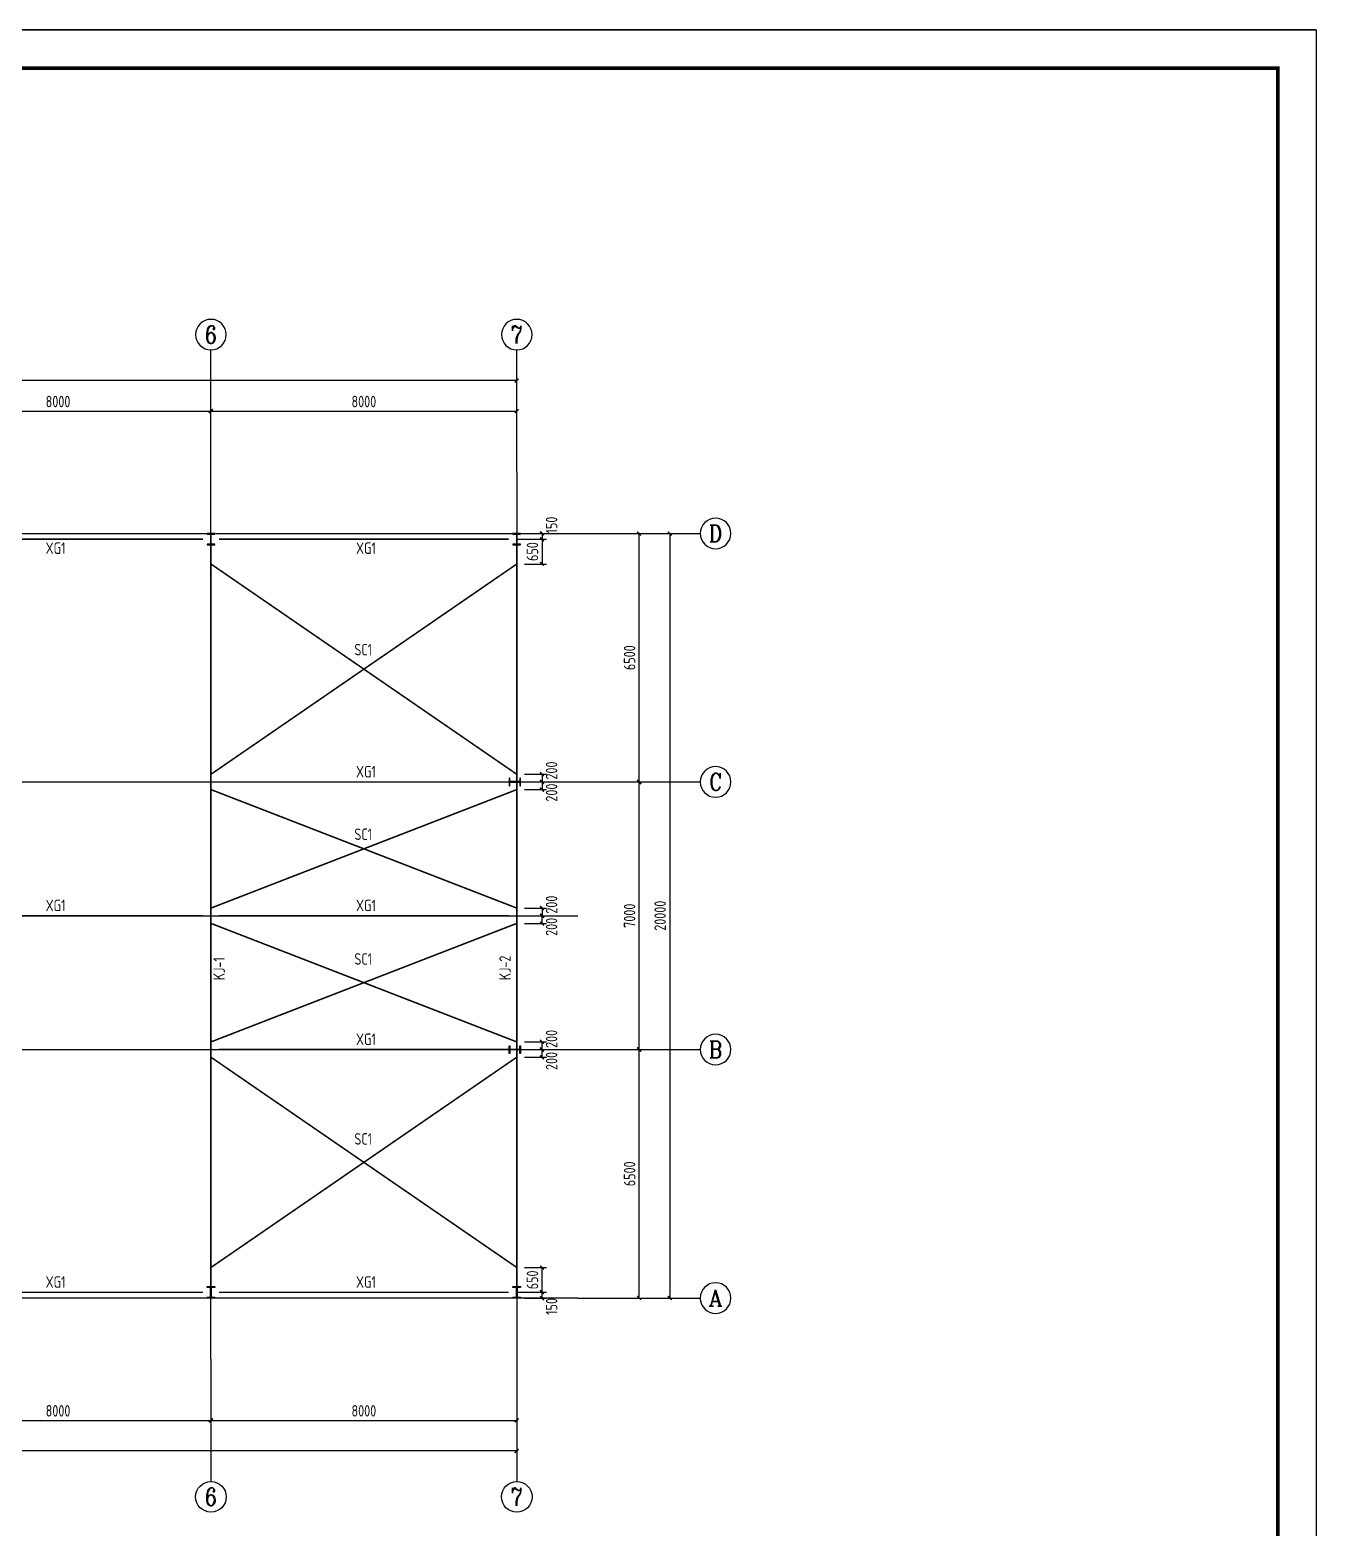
# Model space of a CAD drawing. Header units: millimetres. Extents: x 866561 to 876967, y 40200 to 44891.
# Drawn here: x 870851.6 to 871188, y 40405.2 to 40797.1 of the extents above; entities that cross this region are included whole.
import ezdxf
from ezdxf.enums import TextEntityAlignment as Align

# ---------------------------------------------------------------- set-up
doc = ezdxf.new("R2010")
doc.units = ezdxf.units.MM
doc.header["$LTSCALE"] = 1000
doc.header["$MEASUREMENT"] = 0
doc.linetypes.add('DOTE', pattern=[2.42, 2, -0.2, 0.02, -0.2])
for name, color, linetype in [('AXIS', 3, 'Continuous'), ('AXIS_TEXT', 7, 'Continuous'), ('DIM', 7, 'Continuous'), ('DOTE', 1, 'DOTE'), ('M_Prof', 2, 'Continuous'), ('支撑', 6, 'Continuous'), ('柱集中标注', 2, 'Continuous'), ('梁', 4, 'Continuous')]:
    doc.layers.add(name, color=color, linetype=linetype)
doc.styles.add('_TCH_AXIS', font='COMPLEX', dxfattribs={"bigfont": 'GBCBIG'})
doc.styles.add('COMPLEX', font='COMPLEX')
doc.styles.add('GBHZ', font='gbenor.shx', dxfattribs={"width": 0.9, "bigfont": 'gbcbig.shx'})
doc.dimstyles.new('Y100', dxfattribs={"dimscale": 0, "dimtxt": 3, "dimasz": 0.01, "dimexe": 1.2, "dimexo": 2, "dimgap": 1, "dimtad": 1, "dimdec": 0, "dimlfac": 100, "dimzin": 0, "dimdsep": 46, "dimtxsty": 'GBHZ', "dimblk": 'DX', "dimcen": 0.09, "dimdle": 1, "dimclrd": 7, "dimclre": 7, "dimclrt": 7, "dimadec": 0, "dimazin": 0, "dimtfac": 1, "dimtdec": 0, "dimtix": 1, "dimtmove": 2, "dimatfit": 3, "dimldrblk": 'DX', "dimfxl": 0, "dimtolj": 1, "dimtzin": 0, "dimarcsym": 0})

# ---------------------------------------------------------------- blocks, each defined once
blk = doc.blocks.new('_AXISO')
blk.add_circle((0, 0), 0.5)
at = {"layer": 'AXIS_TEXT', "style": 'COMPLEX', "width": 1.041667}
blk.add_attdef('A', text='', height=0.56, dxfattribs=at).set_placement((-0.25, -0.28), (0.25, -0.28), align=Align.FIT)
blk = doc.blocks.new('DX')
at = {"color": 0, "linetype": 'ByBlock', "const_width": 40}
blk.add_lwpolyline([(-54, -51), (46, 49)], dxfattribs=at)
blk = doc.blocks.new('*D256')
at = {"layer": 'Defpoints', "color": 0, "transparency": 16777216}
for p in [(870818.98, 40449.36), (870898.98, 40449.36), (870898.98, 40433.36)]:
    blk.add_point(p, dxfattribs=at)
at = {"layer": 'dim', "color": 7, "lineweight": -2, "transparency": 16777216}
for p, q in [((870818.98, 40447.36), (870818.98, 40432.16)), ((870898.98, 40447.36), (870898.98, 40432.16)), ((870818.99, 40433.36), (870898.97, 40433.36))]:
    blk.add_line(p, q, dxfattribs=at)
at = {"layer": 'dim', "color": 7, "lineweight": -2, "transparency": 16777216, "xscale": 0.01, "yscale": 0.01, "zscale": 0.01, "rotation": 180}
blk.add_blockref('DX', (870818.98, 40433.36), dxfattribs=at)
at = {"layer": 'dim', "color": 7, "lineweight": -2, "transparency": 16777216, "xscale": 0.01, "yscale": 0.01, "zscale": 0.01}
blk.add_blockref('DX', (870898.98, 40433.36), dxfattribs=at)
at = {"layer": 'dim', "color": 7, "transparency": 16777216, "insert": (870858.98, 40435.86), "char_height": 3, "attachment_point": 5, "style": 'GBHZ'}
blk.add_mtext('\\A1;8000', dxfattribs=at)
blk = doc.blocks.new('*D257')
at = {"layer": 'Defpoints', "color": 0, "transparency": 16777216}
for p in [(870898.98, 40449.36), (870978.98, 40449.36), (870978.98, 40433.36)]:
    blk.add_point(p, dxfattribs=at)
at = {"layer": 'dim', "color": 7, "lineweight": -2, "transparency": 16777216}
for p, q in [((870898.98, 40447.36), (870898.98, 40432.16)), ((870978.98, 40447.36), (870978.98, 40432.16)), ((870898.99, 40433.36), (870978.97, 40433.36))]:
    blk.add_line(p, q, dxfattribs=at)
at = {"layer": 'dim', "color": 7, "lineweight": -2, "transparency": 16777216, "xscale": 0.01, "yscale": 0.01, "zscale": 0.01, "rotation": 180}
blk.add_blockref('DX', (870898.98, 40433.36), dxfattribs=at)
at = {"layer": 'dim', "color": 7, "lineweight": -2, "transparency": 16777216, "xscale": 0.01, "yscale": 0.01, "zscale": 0.01}
blk.add_blockref('DX', (870978.98, 40433.36), dxfattribs=at)
at = {"layer": 'dim', "color": 7, "transparency": 16777216, "insert": (870938.98, 40435.86), "char_height": 3, "attachment_point": 5, "style": 'GBHZ'}
blk.add_mtext('\\A1;8000', dxfattribs=at)
blk = doc.blocks.new('*D258')
at = {"layer": 'Defpoints', "color": 0, "transparency": 16777216}
for p in [(870498.98, 40449.36), (870978.98, 40449.36), (870498.98, 40425.36)]:
    blk.add_point(p, dxfattribs=at)
at = {"layer": 'dim', "color": 7, "lineweight": -2, "transparency": 16777216}
for p, q in [((870498.98, 40447.36), (870498.98, 40424.16)), ((870978.98, 40447.36), (870978.98, 40424.16)), ((870978.97, 40425.36), (870498.99, 40425.36))]:
    blk.add_line(p, q, dxfattribs=at)
at = {"layer": 'dim', "color": 7, "lineweight": -2, "transparency": 16777216, "xscale": 0.01, "yscale": 0.01, "zscale": 0.01, "rotation": 180}
blk.add_blockref('DX', (870498.98, 40425.36), dxfattribs=at)
at = {"layer": 'dim', "color": 7, "lineweight": -2, "transparency": 16777216, "xscale": 0.01, "yscale": 0.01, "zscale": 0.01}
blk.add_blockref('DX', (870978.98, 40425.36), dxfattribs=at)
at = {"layer": 'dim', "color": 7, "transparency": 16777216, "insert": (870738.98, 40427.86), "char_height": 3, "attachment_point": 5, "style": 'GBHZ'}
blk.add_mtext('\\A1;48000', dxfattribs=at)
blk = doc.blocks.new('*D249')
at = {"layer": 'Defpoints', "color": 0, "transparency": 16777216}
for p in [(870994.98, 40530.36), (871010.98, 40530.36), (870994.98, 40465.36)]:
    blk.add_point(p, dxfattribs=at)
at = {"layer": 'dim', "color": 7, "lineweight": -2, "transparency": 16777216}
for p, q in [((870996.98, 40530.36), (871012.18, 40530.36)), ((871010.98, 40465.37), (871010.98, 40530.35)), ((870996.98, 40465.36), (871012.18, 40465.36))]:
    blk.add_line(p, q, dxfattribs=at)
at = {"layer": 'dim', "color": 7, "lineweight": -2, "transparency": 16777216, "xscale": 0.01, "yscale": 0.01, "zscale": 0.01}
for p, rotation in [((871010.98, 40530.36), 90), ((871010.98, 40465.36), 270)]:
    blk.add_blockref('DX', p, dxfattribs=dict(at, rotation=rotation))
at = {"layer": 'dim', "color": 7, "transparency": 16777216, "insert": (871008.48, 40497.86), "char_height": 3, "attachment_point": 5, "rotation": 90, "style": 'GBHZ'}
blk.add_mtext('\\A1;6500', dxfattribs=at)
blk = doc.blocks.new('*D250')
at = {"layer": 'Defpoints', "color": 0, "transparency": 16777216}
for p in [(870994.98, 40600.36), (871010.98, 40600.36), (870994.98, 40530.36)]:
    blk.add_point(p, dxfattribs=at)
at = {"layer": 'dim', "color": 7, "lineweight": -2, "transparency": 16777216}
for p, q in [((870996.98, 40600.36), (871012.18, 40600.36)), ((871010.98, 40530.37), (871010.98, 40600.35)), ((870996.98, 40530.36), (871012.18, 40530.36))]:
    blk.add_line(p, q, dxfattribs=at)
at = {"layer": 'dim', "color": 7, "lineweight": -2, "transparency": 16777216, "xscale": 0.01, "yscale": 0.01, "zscale": 0.01}
for p, rotation in [((871010.98, 40600.36), 90), ((871010.98, 40530.36), 270)]:
    blk.add_blockref('DX', p, dxfattribs=dict(at, rotation=rotation))
at = {"layer": 'dim', "color": 7, "transparency": 16777216, "insert": (871008.48, 40565.36), "char_height": 3, "attachment_point": 5, "rotation": 90, "style": 'GBHZ'}
blk.add_mtext('\\A1;7000', dxfattribs=at)
blk = doc.blocks.new('*D251')
at = {"layer": 'Defpoints', "color": 0, "transparency": 16777216}
for p in [(870994.98, 40665.36), (871010.98, 40665.36), (870994.98, 40600.36)]:
    blk.add_point(p, dxfattribs=at)
at = {"layer": 'dim', "color": 7, "lineweight": -2, "transparency": 16777216}
for p, q in [((870996.98, 40665.36), (871012.18, 40665.36)), ((871010.98, 40600.37), (871010.98, 40665.35)), ((870996.98, 40600.36), (871012.18, 40600.36))]:
    blk.add_line(p, q, dxfattribs=at)
at = {"layer": 'dim', "color": 7, "lineweight": -2, "transparency": 16777216, "xscale": 0.01, "yscale": 0.01, "zscale": 0.01}
for p, rotation in [((871010.98, 40665.36), 90), ((871010.98, 40600.36), 270)]:
    blk.add_blockref('DX', p, dxfattribs=dict(at, rotation=rotation))
at = {"layer": 'dim', "color": 7, "transparency": 16777216, "insert": (871008.48, 40632.86), "char_height": 3, "attachment_point": 5, "rotation": 90, "style": 'GBHZ'}
blk.add_mtext('\\A1;6500', dxfattribs=at)
blk = doc.blocks.new('*D252')
at = {"layer": 'Defpoints', "color": 0, "transparency": 16777216}
for p in [(870994.98, 40665.36), (870994.98, 40465.36), (871018.98, 40465.36)]:
    blk.add_point(p, dxfattribs=at)
at = {"layer": 'dim', "color": 7, "lineweight": -2, "transparency": 16777216}
for p, q in [((870996.98, 40665.36), (871020.18, 40665.36)), ((871018.98, 40665.35), (871018.98, 40465.37)), ((870996.98, 40465.36), (871020.18, 40465.36))]:
    blk.add_line(p, q, dxfattribs=at)
at = {"layer": 'dim', "color": 7, "lineweight": -2, "transparency": 16777216, "xscale": 0.01, "yscale": 0.01, "zscale": 0.01}
for p, rotation in [((871018.98, 40665.36), 90), ((871018.98, 40465.36), 270)]:
    blk.add_blockref('DX', p, dxfattribs=dict(at, rotation=rotation))
at = {"layer": 'dim', "color": 7, "transparency": 16777216, "insert": (871016.48, 40565.36), "char_height": 3, "attachment_point": 5, "rotation": 90, "style": 'GBHZ'}
blk.add_mtext('\\A1;20000', dxfattribs=at)
blk = doc.blocks.new('*D245')
at = {"layer": 'Defpoints', "color": 0, "transparency": 16777216}
for p in [(870898.98, 40697.36), (870818.98, 40681.36), (870898.98, 40681.36)]:
    blk.add_point(p, dxfattribs=at)
at = {"layer": 'dim', "color": 7, "lineweight": -2, "transparency": 16777216}
for p, q in [((870818.98, 40683.36), (870818.98, 40698.56)), ((870818.99, 40697.36), (870898.97, 40697.36)), ((870898.98, 40683.36), (870898.98, 40698.56))]:
    blk.add_line(p, q, dxfattribs=at)
at = {"layer": 'dim', "color": 7, "lineweight": -2, "transparency": 16777216, "xscale": 0.01, "yscale": 0.01, "zscale": 0.01, "rotation": 180}
blk.add_blockref('DX', (870818.98, 40697.36), dxfattribs=at)
at = {"layer": 'dim', "color": 7, "lineweight": -2, "transparency": 16777216, "xscale": 0.01, "yscale": 0.01, "zscale": 0.01}
blk.add_blockref('DX', (870898.98, 40697.36), dxfattribs=at)
at = {"layer": 'dim', "color": 7, "transparency": 16777216, "insert": (870858.98, 40699.86), "char_height": 3, "attachment_point": 5, "style": 'GBHZ'}
blk.add_mtext('\\A1;8000', dxfattribs=at)
blk = doc.blocks.new('*D246')
at = {"layer": 'Defpoints', "color": 0, "transparency": 16777216}
for p in [(870978.98, 40697.36), (870898.98, 40681.36), (870978.98, 40681.36)]:
    blk.add_point(p, dxfattribs=at)
at = {"layer": 'dim', "color": 7, "lineweight": -2, "transparency": 16777216}
for p, q in [((870898.98, 40683.36), (870898.98, 40698.56)), ((870898.99, 40697.36), (870978.97, 40697.36)), ((870978.98, 40683.36), (870978.98, 40698.56))]:
    blk.add_line(p, q, dxfattribs=at)
at = {"layer": 'dim', "color": 7, "lineweight": -2, "transparency": 16777216, "xscale": 0.01, "yscale": 0.01, "zscale": 0.01, "rotation": 180}
blk.add_blockref('DX', (870898.98, 40697.36), dxfattribs=at)
at = {"layer": 'dim', "color": 7, "lineweight": -2, "transparency": 16777216, "xscale": 0.01, "yscale": 0.01, "zscale": 0.01}
blk.add_blockref('DX', (870978.98, 40697.36), dxfattribs=at)
at = {"layer": 'dim', "color": 7, "transparency": 16777216, "insert": (870938.98, 40699.86), "char_height": 3, "attachment_point": 5, "style": 'GBHZ'}
blk.add_mtext('\\A1;8000', dxfattribs=at)
blk = doc.blocks.new('*D247')
at = {"layer": 'Defpoints', "color": 0, "transparency": 16777216}
for p in [(870498.98, 40705.36), (870498.98, 40681.36), (870978.98, 40681.36)]:
    blk.add_point(p, dxfattribs=at)
at = {"layer": 'dim', "color": 7, "lineweight": -2, "transparency": 16777216}
for p, q in [((870498.98, 40683.36), (870498.98, 40706.56)), ((870978.97, 40705.36), (870498.99, 40705.36)), ((870978.98, 40683.36), (870978.98, 40706.56))]:
    blk.add_line(p, q, dxfattribs=at)
at = {"layer": 'dim', "color": 7, "lineweight": -2, "transparency": 16777216, "xscale": 0.01, "yscale": 0.01, "zscale": 0.01, "rotation": 180}
blk.add_blockref('DX', (870498.98, 40705.36), dxfattribs=at)
at = {"layer": 'dim', "color": 7, "lineweight": -2, "transparency": 16777216, "xscale": 0.01, "yscale": 0.01, "zscale": 0.01}
blk.add_blockref('DX', (870978.98, 40705.36), dxfattribs=at)
at = {"layer": 'dim', "color": 7, "transparency": 16777216, "insert": (870738.98, 40707.86), "char_height": 3, "attachment_point": 5, "style": 'GBHZ'}
blk.add_mtext('\\A1;48000', dxfattribs=at)
blk = doc.blocks.new('*D533')
at = {"layer": 'Defpoints', "color": 0, "transparency": 16777216}
for p in [(870976.89, 40466.86), (870985.58, 40466.86), (870978.98, 40465.36)]:
    blk.add_point(p, dxfattribs=at)
at = {"layer": 'M_Prof', "color": 7, "lineweight": -2, "transparency": 16777216}
for p, q in [((870978.89, 40466.86), (870986.78, 40466.86)), ((870985.58, 40466.87), (870985.58, 40466.88)), ((870985.58, 40465.36), (870985.58, 40466.86)), ((870980.98, 40465.36), (870986.78, 40465.36)), ((870985.58, 40465.35), (870985.58, 40465.34))]:
    blk.add_line(p, q, dxfattribs=at)
at = {"layer": 'M_Prof', "color": 7, "lineweight": -2, "transparency": 16777216, "xscale": 0.01, "yscale": 0.01, "zscale": 0.01}
for p, rotation in [((870985.58, 40466.86), 270), ((870985.58, 40465.36), 90)]:
    blk.add_blockref('DX', p, dxfattribs=dict(at, rotation=rotation))
at = {"layer": 'M_Prof', "color": 7, "transparency": 16777216, "insert": (870988.08, 40463.17), "char_height": 3, "attachment_point": 5, "rotation": 90, "style": 'GBHZ'}
blk.add_mtext('\\A1;150', dxfattribs=at)
blk = doc.blocks.new('*D534')
at = {"layer": 'Defpoints', "color": 0, "transparency": 16777216}
for p in [(870978.98, 40473.36), (870985.58, 40473.36), (870976.89, 40466.86)]:
    blk.add_point(p, dxfattribs=at)
at = {"layer": 'M_Prof', "color": 7, "lineweight": -2, "transparency": 16777216}
for p, q in [((870980.98, 40473.36), (870986.78, 40473.36)), ((870985.58, 40466.87), (870985.58, 40473.35)), ((870978.89, 40466.86), (870986.78, 40466.86))]:
    blk.add_line(p, q, dxfattribs=at)
at = {"layer": 'M_Prof', "color": 7, "lineweight": -2, "transparency": 16777216, "xscale": 0.01, "yscale": 0.01, "zscale": 0.01}
for p, rotation in [((870985.58, 40473.36), 90), ((870985.58, 40466.86), 270)]:
    blk.add_blockref('DX', p, dxfattribs=dict(at, rotation=rotation))
at = {"layer": 'M_Prof', "color": 7, "transparency": 16777216, "insert": (870983.08, 40470.11), "char_height": 3, "attachment_point": 5, "rotation": 90, "style": 'GBHZ'}
blk.add_mtext('\\A1;650', dxfattribs=at)
blk = doc.blocks.new('*D535')
at = {"layer": 'Defpoints', "color": 0, "transparency": 16777216}
for p in [(870978.98, 40530.36), (870985.58, 40530.36), (870978.98, 40528.36)]:
    blk.add_point(p, dxfattribs=at)
at = {"layer": 'M_Prof', "color": 7, "lineweight": -2, "transparency": 16777216}
for p, q in [((870980.98, 40530.36), (870986.78, 40530.36)), ((870985.58, 40530.37), (870985.58, 40530.38)), ((870985.58, 40528.36), (870985.58, 40530.36)), ((870980.98, 40528.36), (870986.78, 40528.36)), ((870985.58, 40528.35), (870985.58, 40528.34))]:
    blk.add_line(p, q, dxfattribs=at)
at = {"layer": 'M_Prof', "color": 7, "lineweight": -2, "transparency": 16777216, "xscale": 0.01, "yscale": 0.01, "zscale": 0.01}
for p, rotation in [((870985.58, 40530.36), 270), ((870985.58, 40528.36), 90)]:
    blk.add_blockref('DX', p, dxfattribs=dict(at, rotation=rotation))
at = {"layer": 'M_Prof', "color": 7, "transparency": 16777216, "insert": (870988.08, 40527.38), "char_height": 3, "attachment_point": 5, "rotation": 90, "style": 'GBHZ'}
blk.add_mtext('\\A1;200', dxfattribs=at)
blk = doc.blocks.new('*D536')
at = {"layer": 'Defpoints', "color": 0, "transparency": 16777216}
for p in [(870978.98, 40532.36), (870978.98, 40530.36), (870985.58, 40532.36)]:
    blk.add_point(p, dxfattribs=at)
at = {"layer": 'M_Prof', "color": 7, "lineweight": -2, "transparency": 16777216}
for p, q in [((870980.98, 40532.36), (870986.78, 40532.36)), ((870980.98, 40530.36), (870986.78, 40530.36)), ((870985.58, 40532.37), (870985.58, 40532.38)), ((870985.58, 40530.36), (870985.58, 40532.36)), ((870985.58, 40530.35), (870985.58, 40530.34))]:
    blk.add_line(p, q, dxfattribs=at)
at = {"layer": 'M_Prof', "color": 7, "lineweight": -2, "transparency": 16777216, "xscale": 0.01, "yscale": 0.01, "zscale": 0.01}
for p, rotation in [((870985.58, 40532.36), 270), ((870985.58, 40530.36), 90)]:
    blk.add_blockref('DX', p, dxfattribs=dict(at, rotation=rotation))
at = {"layer": 'M_Prof', "color": 7, "transparency": 16777216, "insert": (870988.08, 40533.15), "char_height": 3, "attachment_point": 5, "rotation": 90, "style": 'GBHZ'}
blk.add_mtext('\\A1;200', dxfattribs=at)
blk = doc.blocks.new('*D537')
at = {"layer": 'Defpoints', "color": 0, "transparency": 16777216}
for p in [(870978.98, 40565.36), (870985.58, 40565.36), (870978.98, 40563.36)]:
    blk.add_point(p, dxfattribs=at)
at = {"layer": 'M_Prof', "color": 7, "lineweight": -2, "transparency": 16777216}
for p, q in [((870980.98, 40565.36), (870986.78, 40565.36)), ((870985.58, 40565.37), (870985.58, 40565.38)), ((870985.58, 40563.36), (870985.58, 40565.36)), ((870980.98, 40563.36), (870986.78, 40563.36)), ((870985.58, 40563.35), (870985.58, 40563.34))]:
    blk.add_line(p, q, dxfattribs=at)
at = {"layer": 'M_Prof', "color": 7, "lineweight": -2, "transparency": 16777216, "xscale": 0.01, "yscale": 0.01, "zscale": 0.01}
for p, rotation in [((870985.58, 40565.36), 270), ((870985.58, 40563.36), 90)]:
    blk.add_blockref('DX', p, dxfattribs=dict(at, rotation=rotation))
at = {"layer": 'M_Prof', "color": 7, "transparency": 16777216, "insert": (870988.08, 40562.46), "char_height": 3, "attachment_point": 5, "rotation": 90, "style": 'GBHZ'}
blk.add_mtext('\\A1;200', dxfattribs=at)
blk = doc.blocks.new('*D538')
at = {"layer": 'Defpoints', "color": 0, "transparency": 16777216}
for p in [(870976.89, 40663.86), (870978.98, 40665.36), (870985.58, 40663.86)]:
    blk.add_point(p, dxfattribs=at)
at = {"layer": 'M_Prof', "color": 7, "lineweight": -2, "transparency": 16777216}
for p, q in [((870978.89, 40663.86), (870986.78, 40663.86)), ((870980.98, 40665.36), (870986.78, 40665.36)), ((870985.58, 40665.37), (870985.58, 40665.38)), ((870985.58, 40665.36), (870985.58, 40663.86)), ((870985.58, 40663.85), (870985.58, 40663.84))]:
    blk.add_line(p, q, dxfattribs=at)
at = {"layer": 'M_Prof', "color": 7, "lineweight": -2, "transparency": 16777216, "xscale": 0.01, "yscale": 0.01, "zscale": 0.01}
for p, rotation in [((870985.58, 40665.36), 270), ((870985.58, 40663.86), 90)]:
    blk.add_blockref('DX', p, dxfattribs=dict(at, rotation=rotation))
at = {"layer": 'M_Prof', "color": 7, "transparency": 16777216, "insert": (870988.08, 40667.55), "char_height": 3, "attachment_point": 5, "rotation": 90, "style": 'GBHZ'}
blk.add_mtext('\\A1;150', dxfattribs=at)
blk = doc.blocks.new('*D539')
at = {"layer": 'Defpoints', "color": 0, "transparency": 16777216}
for p in [(870976.89, 40663.86), (870978.98, 40657.36), (870985.58, 40657.36)]:
    blk.add_point(p, dxfattribs=at)
at = {"layer": 'M_Prof', "color": 7, "lineweight": -2, "transparency": 16777216}
for p, q in [((870978.89, 40663.86), (870986.78, 40663.86)), ((870985.58, 40663.85), (870985.58, 40657.37)), ((870980.98, 40657.36), (870986.78, 40657.36))]:
    blk.add_line(p, q, dxfattribs=at)
at = {"layer": 'M_Prof', "color": 7, "lineweight": -2, "transparency": 16777216, "xscale": 0.01, "yscale": 0.01, "zscale": 0.01}
for p, rotation in [((870985.58, 40663.86), 90), ((870985.58, 40657.36), 270)]:
    blk.add_blockref('DX', p, dxfattribs=dict(at, rotation=rotation))
at = {"layer": 'M_Prof', "color": 7, "transparency": 16777216, "insert": (870983.08, 40660.61), "char_height": 3, "attachment_point": 5, "rotation": 90, "style": 'GBHZ'}
blk.add_mtext('\\A1;650', dxfattribs=at)
blk = doc.blocks.new('*D540')
at = {"layer": 'Defpoints', "color": 0, "transparency": 16777216}
for p in [(870978.98, 40602.36), (870978.98, 40600.36), (870985.58, 40600.36)]:
    blk.add_point(p, dxfattribs=at)
at = {"layer": 'M_Prof', "color": 7, "lineweight": -2, "transparency": 16777216}
for p, q in [((870980.98, 40602.36), (870986.78, 40602.36)), ((870980.98, 40600.36), (870986.78, 40600.36)), ((870985.58, 40602.37), (870985.58, 40602.38)), ((870985.58, 40602.36), (870985.58, 40600.36)), ((870985.58, 40600.35), (870985.58, 40600.34))]:
    blk.add_line(p, q, dxfattribs=at)
at = {"layer": 'M_Prof', "color": 7, "lineweight": -2, "transparency": 16777216, "xscale": 0.01, "yscale": 0.01, "zscale": 0.01}
for p, rotation in [((870985.58, 40602.36), 270), ((870985.58, 40600.36), 90)]:
    blk.add_blockref('DX', p, dxfattribs=dict(at, rotation=rotation))
at = {"layer": 'M_Prof', "color": 7, "transparency": 16777216, "insert": (870988.08, 40603.34), "char_height": 3, "attachment_point": 5, "rotation": 90, "style": 'GBHZ'}
blk.add_mtext('\\A1;200', dxfattribs=at)
blk = doc.blocks.new('*D541')
at = {"layer": 'Defpoints', "color": 0, "transparency": 16777216}
for p in [(870978.98, 40600.36), (870978.98, 40598.36), (870985.58, 40598.36)]:
    blk.add_point(p, dxfattribs=at)
at = {"layer": 'M_Prof', "color": 7, "lineweight": -2, "transparency": 16777216}
for p, q in [((870980.98, 40600.36), (870986.78, 40600.36)), ((870985.58, 40600.37), (870985.58, 40600.38)), ((870985.58, 40600.36), (870985.58, 40598.36)), ((870980.98, 40598.36), (870986.78, 40598.36)), ((870985.58, 40598.35), (870985.58, 40598.34))]:
    blk.add_line(p, q, dxfattribs=at)
at = {"layer": 'M_Prof', "color": 7, "lineweight": -2, "transparency": 16777216, "xscale": 0.01, "yscale": 0.01, "zscale": 0.01}
for p, rotation in [((870985.58, 40600.36), 270), ((870985.58, 40598.36), 90)]:
    blk.add_blockref('DX', p, dxfattribs=dict(at, rotation=rotation))
at = {"layer": 'M_Prof', "color": 7, "transparency": 16777216, "insert": (870988.08, 40597.57), "char_height": 3, "attachment_point": 5, "rotation": 90, "style": 'GBHZ'}
blk.add_mtext('\\A1;200', dxfattribs=at)
blk = doc.blocks.new('*D542')
at = {"layer": 'Defpoints', "color": 0, "transparency": 16777216}
for p in [(870978.98, 40567.36), (870978.98, 40565.36), (870985.58, 40565.36)]:
    blk.add_point(p, dxfattribs=at)
at = {"layer": 'M_Prof', "color": 7, "lineweight": -2, "transparency": 16777216}
for p, q in [((870980.98, 40567.36), (870986.78, 40567.36)), ((870980.98, 40565.36), (870986.78, 40565.36)), ((870985.58, 40567.37), (870985.58, 40567.38)), ((870985.58, 40567.36), (870985.58, 40565.36)), ((870985.58, 40565.35), (870985.58, 40565.34))]:
    blk.add_line(p, q, dxfattribs=at)
at = {"layer": 'M_Prof', "color": 7, "lineweight": -2, "transparency": 16777216, "xscale": 0.01, "yscale": 0.01, "zscale": 0.01}
for p, rotation in [((870985.58, 40567.36), 270), ((870985.58, 40565.36), 90)]:
    blk.add_blockref('DX', p, dxfattribs=dict(at, rotation=rotation))
at = {"layer": 'M_Prof', "color": 7, "transparency": 16777216, "insert": (870988.08, 40568.26), "char_height": 3, "attachment_point": 5, "rotation": 90, "style": 'GBHZ'}
blk.add_mtext('\\A1;200', dxfattribs=at)

msp = doc.modelspace()

# ---------------------------------------------------------------- linework, layer by layer
at = {"color": 0}
for p, q in [((871188.048, 40797.051), (870347.048, 40797.051)), ((870347.048, 40797.051), (871188.048, 40797.051)), ((871188.048, 40797.051), (871188.048, 40203.051))]:
    msp.add_line(p, q, dxfattribs=at)
at = {"color": 0, "const_width": 1}
msp.add_lwpolyline([(871178.048, 40213.051), (870372.048, 40213.051), (870372.048, 40787.051), (871178.048, 40787.051)], close=True, dxfattribs=at)
at = {"layer": 'AXIS', "color": 0}
for p, q in [((870898.982, 40681.36), (870898.982, 40713.36)), ((870978.982, 40681.36), (870978.982, 40713.36)), ((870994.982, 40665.36), (871026.982, 40665.36)), ((870994.982, 40600.36), (871026.982, 40600.36)), ((870994.982, 40530.36), (871026.982, 40530.36)), ((870994.982, 40465.36), (871026.982, 40465.36)), ((870898.982, 40449.36), (870898.982, 40417.36)), ((870978.982, 40449.36), (870978.982, 40417.36))]:
    msp.add_line(p, q, dxfattribs=at)
at = {"layer": 'DOTE', "linetype": 'DOTE'}
for p, q in [((870898.982, 40449.36), (870898.982, 40681.36)), ((870978.982, 40681.36), (870978.982, 40449.36)), ((870482.982, 40665.36), (870994.982, 40665.36)), ((870482.982, 40600.36), (870994.982, 40600.36)), ((870482.982, 40565.36), (870994.982, 40565.36)), ((870482.982, 40530.36), (870994.982, 40530.36)), ((870994.982, 40465.36), (870482.982, 40465.36))]:
    msp.add_line(p, q, dxfattribs=at)
at = {"layer": 'M_Prof'}
for points in [[(870899.982, 40665.36), (870897.982, 40665.36), (870897.982, 40665.16), (870898.892, 40665.16), (870898.892, 40662.56), (870897.982, 40662.56), (870897.982, 40662.36), (870899.982, 40662.36), (870899.982, 40662.56), (870899.072, 40662.56), (870899.072, 40665.16), (870899.982, 40665.16)], [(870979.982, 40665.36), (870977.982, 40665.36), (870977.982, 40665.16), (870978.892, 40665.16), (870978.892, 40662.56), (870977.982, 40662.56), (870977.982, 40662.36), (870979.982, 40662.36), (870979.982, 40662.56), (870979.072, 40662.56), (870979.072, 40665.16), (870979.982, 40665.16)], [(870979.982, 40599.36), (870979.982, 40601.36), (870979.782, 40601.36), (870979.782, 40600.45), (870977.182, 40600.45), (870977.182, 40601.36), (870976.982, 40601.36), (870976.982, 40599.36), (870977.182, 40599.36), (870977.182, 40600.27), (870979.782, 40600.27), (870979.782, 40599.36)], [(870979.982, 40531.36), (870979.982, 40529.36), (870979.782, 40529.36), (870979.782, 40530.27), (870977.182, 40530.27), (870977.182, 40529.36), (870976.982, 40529.36), (870976.982, 40531.36), (870977.182, 40531.36), (870977.182, 40530.45), (870979.782, 40530.45), (870979.782, 40531.36)], [(870899.982, 40465.36), (870897.982, 40465.36), (870897.982, 40465.56), (870898.892, 40465.56), (870898.892, 40468.16), (870897.982, 40468.16), (870897.982, 40468.36), (870899.982, 40468.36), (870899.982, 40468.16), (870899.072, 40468.16), (870899.072, 40465.56), (870899.982, 40465.56)], [(870979.982, 40465.36), (870977.982, 40465.36), (870977.982, 40465.56), (870978.892, 40465.56), (870978.892, 40468.16), (870977.982, 40468.16), (870977.982, 40468.36), (870979.982, 40468.36), (870979.982, 40468.16), (870979.072, 40468.16), (870979.072, 40465.56), (870979.982, 40465.56)]]:
    msp.add_lwpolyline(points, close=True, dxfattribs=at)
at = {"layer": '支撑', "color": 6, "linetype": 'ByBlock', "const_width": 0.4}
for points in [[(870896.892, 40663.86), (870821.072, 40663.86)], [(870901.072, 40663.86), (870976.892, 40663.86)], [(870898.982, 40602.36), (870978.982, 40657.36)], [(870898.982, 40657.36), (870978.982, 40602.36)], [(870901.072, 40600.36), (870976.892, 40600.36)], [(870898.982, 40598.36), (870978.982, 40567.36)], [(870898.982, 40567.36), (870978.982, 40598.36)], [(870896.892, 40565.36), (870821.072, 40565.36)], [(870901.072, 40565.36), (870976.892, 40565.36)], [(870898.982, 40532.36), (870978.982, 40563.36)], [(870898.982, 40563.36), (870978.982, 40532.36)], [(870898.982, 40528.36), (870978.982, 40473.36)], [(870898.982, 40473.36), (870978.982, 40528.36)], [(870901.072, 40530.36), (870976.892, 40530.36)], [(870896.892, 40466.86), (870821.072, 40466.86)], [(870901.072, 40466.86), (870976.892, 40466.86)]]:
    msp.add_lwpolyline(points, dxfattribs=at)
at = {"layer": '梁', "color": 3, "ltscale": 0.05, "const_width": 0.4}
for points in [[(870898.982, 40662.36), (870898.982, 40468.36)], [(870978.982, 40662.36), (870978.982, 40468.36)]]:
    msp.add_lwpolyline(points, dxfattribs=at)

# ---------------------------------------------------------------- block references
at = {"layer": 'AXIS', "color": 0}
ref = msp.add_blockref('_AXISO', (870898.982, 40717.36), dxfattribs=dict(at, xscale=-8, yscale=8, zscale=8, rotation=180))
ref.add_attrib('A', '6', dxfattribs={"layer": 'AXIS_TEXT', "color": 0, "height": 4.659, "style": '_TCH_AXIS'}).set_placement((870897.429, 40715.031), (870900.535, 40715.031), align=Align.FIT)
ref = msp.add_blockref('_AXISO', (870978.982, 40717.36), dxfattribs=dict(at, xscale=-8, yscale=8, zscale=8, rotation=180))
ref.add_attrib('A', '7', dxfattribs={"layer": 'AXIS_TEXT', "color": 0, "height": 4.659, "style": '_TCH_AXIS'}).set_placement((870977.429, 40715.031), (870980.535, 40715.031), align=Align.FIT)
ref = msp.add_blockref('_AXISO', (871030.982, 40665.36), dxfattribs=dict(at, xscale=-8, yscale=8, zscale=8))
ref.add_attrib('A', 'D', dxfattribs={"layer": 'AXIS_TEXT', "color": 0, "height": 4.353, "style": '_TCH_AXIS'}).set_placement((871029.22, 40663.184), (871032.744, 40663.184), align=Align.FIT)
ref = msp.add_blockref('_AXISO', (871030.982, 40600.36), dxfattribs=dict(at, xscale=-8, yscale=8, zscale=8))
ref.add_attrib('A', 'C', dxfattribs={"layer": 'AXIS_TEXT', "color": 0, "height": 4.557, "style": '_TCH_AXIS'}).set_placement((871029.355, 40598.082), (871032.609, 40598.082), align=Align.FIT)
ref = msp.add_blockref('_AXISO', (871030.982, 40530.36), dxfattribs=dict(at, xscale=-8, yscale=8, zscale=8))
ref.add_attrib('A', 'B', dxfattribs={"layer": 'AXIS_TEXT', "color": 0, "height": 4.353, "style": '_TCH_AXIS'}).set_placement((871029.22, 40528.184), (871032.744, 40528.184), align=Align.FIT)
ref = msp.add_blockref('_AXISO', (871030.982, 40465.36), dxfattribs=dict(at, xscale=-8, yscale=8, zscale=8))
ref.add_attrib('A', 'A', dxfattribs={"layer": 'AXIS_TEXT', "color": 0, "height": 4.252, "style": '_TCH_AXIS'}).set_placement((871029.16, 40463.234), (871032.804, 40463.234), align=Align.FIT)
ref = msp.add_blockref('_AXISO', (870898.982, 40413.36), dxfattribs=dict(at, xscale=8, yscale=8, zscale=8))
ref.add_attrib('A', '6', dxfattribs={"layer": 'AXIS_TEXT', "color": 0, "height": 4.659, "style": '_TCH_AXIS'}).set_placement((870897.429, 40411.031), (870900.535, 40411.031), align=Align.FIT)
ref = msp.add_blockref('_AXISO', (870978.982, 40413.36), dxfattribs=dict(at, xscale=8, yscale=8, zscale=8))
ref.add_attrib('A', '7', dxfattribs={"layer": 'AXIS_TEXT', "color": 0, "height": 4.659, "style": '_TCH_AXIS'}).set_placement((870977.429, 40411.031), (870980.535, 40411.031), align=Align.FIT)

# ---------------------------------------------------------------- texts
at = {"layer": '柱集中标注', "style": 'GBHZ', "width": 0.9}
for s, p in [('XG1', (870855.743, 40660.004)), ('XG1', (870936.941, 40660.004)), ('SC1', (870936.51, 40633.471)), ('XG1', (870936.941, 40601.55)), ('SC1', (870936.51, 40585.185)), ('XG1', (870855.743, 40566.55)), ('XG1', (870936.941, 40566.55)), ('SC1', (870936.51, 40552.559)), ('XG1', (870936.941, 40531.55)), ('SC1', (870936.51, 40505.495)), ('XG1', (870855.743, 40468.05)), ('XG1', (870936.941, 40468.05))]:
    msp.add_text(s, height=3, dxfattribs=at).set_placement(p)
for s, p in [('KJ-1', (870902.619, 40548.503)), ('KJ-2', (870977.416, 40548.503))]:
    msp.add_text(s, height=3, rotation=90, dxfattribs=at).set_placement(p)

# ---------------------------------------------------------------- dimensions: what is measured, and where the dimension line sits
at = {"layer": 'dim'}
for base, p1, p2, picture, middle in [((870498.982, 40705.36), (870978.982, 40681.36), (870498.982, 40681.36), '*D247', (870738.982, 40707.86)), ((870898.982, 40697.36), (870818.982, 40681.36), (870898.982, 40681.36), '*D245', (870858.982, 40699.86)), ((870978.982, 40697.36), (870898.982, 40681.36), (870978.982, 40681.36), '*D246', (870938.982, 40699.86)), ((870498.982, 40425.36), (870978.982, 40449.36), (870498.982, 40449.36), '*D258', (870738.982, 40427.86)), ((870898.982, 40433.36), (870818.982, 40449.36), (870898.982, 40449.36), '*D256', (870858.982, 40435.86)), ((870978.982, 40433.36), (870898.982, 40449.36), (870978.982, 40449.36), '*D257', (870938.982, 40435.86))]:
    dim = msp.add_linear_dim(base=base, p1=p1, p2=p2, dimstyle='Y100', override={"dimscale": 1, "dimfxl": 2}, dxfattribs=at)
    dim.commit()
    dim.dimension.update_dxf_attribs({"geometry": picture, "text_midpoint": middle})
for base, p1, p2, picture, middle in [((871010.982, 40665.36), (870994.982, 40600.36), (870994.982, 40665.36), '*D251', (871008.482, 40632.86)), ((871018.982, 40465.36), (870994.982, 40665.36), (870994.982, 40465.36), '*D252', (871016.482, 40565.36)), ((871010.982, 40600.36), (870994.982, 40530.36), (870994.982, 40600.36), '*D250', (871008.482, 40565.36)), ((871010.982, 40530.36), (870994.982, 40465.36), (870994.982, 40530.36), '*D249', (871008.482, 40497.86))]:
    dim = msp.add_linear_dim(base=base, p1=p1, p2=p2, angle=90, dimstyle='Y100', override={"dimscale": 1, "dimfxl": 2}, dxfattribs=at)
    dim.commit()
    dim.dimension.update_dxf_attribs({"geometry": picture, "text_midpoint": middle})
at = {"layer": 'M_Prof'}
for base, p1, p2, angle, picture, middle in [((870985.579, 40663.86), (870978.982, 40665.36), (870976.892, 40663.86), 270, '*D538', (870988.079, 40667.549)), ((870985.579, 40600.36), (870978.982, 40602.36), (870978.982, 40600.36), 270, '*D540', (870988.079, 40603.342)), ((870985.579, 40598.36), (870978.982, 40600.36), (870978.982, 40598.36), 270, '*D541', (870988.079, 40597.575)), ((870985.579, 40565.36), (870978.982, 40567.36), (870978.982, 40565.36), 270, '*D542', (870988.079, 40568.264)), ((870985.579, 40565.36), (870978.982, 40563.36), (870978.982, 40565.36), 90, '*D537', (870988.079, 40562.457)), ((870985.579, 40532.36), (870978.982, 40530.36), (870978.982, 40532.36), 90, '*D536', (870988.079, 40533.146)), ((870985.579, 40530.36), (870978.982, 40528.36), (870978.982, 40530.36), 90, '*D535', (870988.079, 40527.379)), ((870985.579, 40466.86), (870978.982, 40465.36), (870976.892, 40466.86), 90, '*D533', (870988.079, 40463.171))]:
    dim = msp.add_linear_dim(base=base, p1=p1, p2=p2, angle=angle, dimstyle='Y100', override={"dimscale": 1, "dimfxl": 2}, dxfattribs=at)
    dim.commit()
    dim.dimension.update_dxf_attribs({"geometry": picture, "text_midpoint": middle, "dimtype": 160})
for base, p1, p2, angle, picture, middle in [((870985.579, 40657.36), (870976.892, 40663.86), (870978.982, 40657.36), 270, '*D539', (870983.079, 40660.61)), ((870985.579, 40473.36), (870976.892, 40466.86), (870978.982, 40473.36), 90, '*D534', (870983.079, 40470.11))]:
    dim = msp.add_linear_dim(base=base, p1=p1, p2=p2, angle=angle, dimstyle='Y100', override={"dimscale": 1, "dimfxl": 2}, dxfattribs=at)
    dim.commit()
    dim.dimension.update_dxf_attribs({"geometry": picture, "text_midpoint": middle})

doc.saveas('drawing.dxf')
